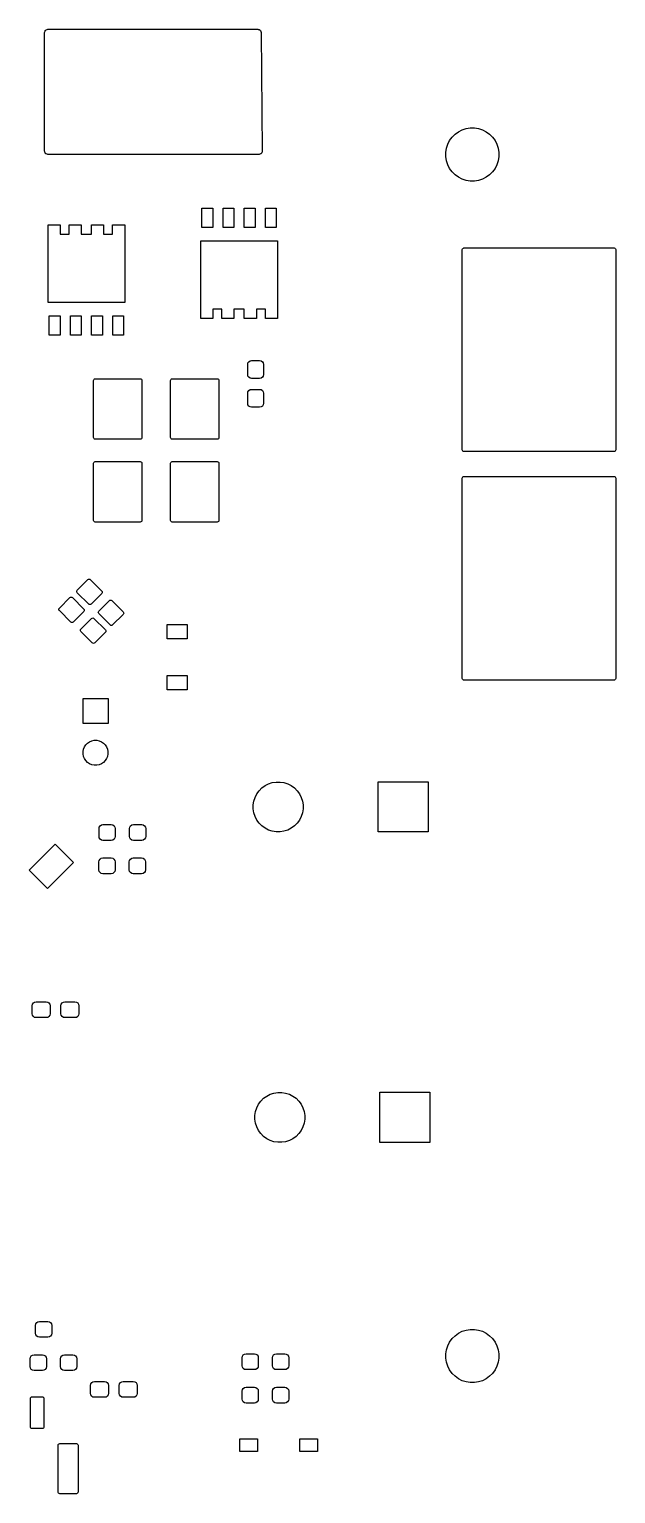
# Model space of a CAD drawing. Extents: x 49.2 to 138.1, y -140.8 to -53.
# Drawn here: x 102.9 to 138.1, y -140.8 to -53 of the extents above; entities that cross this region are included whole.
import ezdxf

# ---------------------------------------------------------------- set-up
doc = ezdxf.new("R2010")
doc.units = 0
doc.layers.add('BLACK', color=7, linetype='CONTINUOUS')

msp = doc.modelspace()

# ---------------------------------------------------------------- linework, layer by layer
at = {"layer": 'BLACK', "linetype": 'CONTINUOUS'}
for p, q in [((103.840243, -53.21221), (103.842625, -53.18802)), ((103.840243, -60.287789), (103.840243, -53.21221)), ((103.842625, -53.18802), (103.850653, -53.147658)), ((103.850653, -53.147658), (103.86917, -53.102956)), ((103.86917, -53.102956), (103.88512, -53.079086)), ((103.88512, -53.079086), (103.919329, -53.044877)), ((103.919329, -53.044877), (103.943199, -53.028927)), ((103.943199, -53.028927), (103.987902, -53.01041)), ((103.987902, -53.01041), (104.028265, -53.002382)), ((104.028265, -53.002382), (104.052454, -53)), ((104.052454, -53), (116.625591, -53)), ((116.625591, -53), (116.657525, -53.004183)), ((116.657525, -53.004183), (116.709434, -53.018018)), ((116.709434, -53.018018), (116.76483, -53.049803)), ((116.76483, -53.049803), (116.791038, -53.075802)), ((116.791038, -53.075802), (116.823267, -53.130947)), ((116.823267, -53.130947), (116.837516, -53.182748)), ((116.837516, -53.182748), (116.841953, -53.214647)), ((116.841953, -53.214647), (116.898296, -60.286131)), ((128.021793, -59.887707), (128.135776, -59.664002)), ((128.135776, -59.664002), (128.28335, -59.460883)), ((128.28335, -59.460883), (128.460883, -59.28335)), ((128.460883, -59.28335), (128.664002, -59.135776)), ((128.664002, -59.135776), (128.887707, -59.021793)), ((128.887707, -59.021793), (129.126487, -58.944208)), ((129.126487, -58.944208), (129.374465, -58.904932)), ((129.374465, -58.904932), (129.625535, -58.904932)), ((129.625535, -58.904932), (129.873513, -58.944208)), ((129.873513, -58.944208), (130.112293, -59.021793)), ((130.112293, -59.021793), (130.335998, -59.135776)), ((130.335998, -59.135776), (130.539117, -59.28335)), ((130.539117, -59.28335), (130.71665, -59.460883)), ((130.71665, -59.460883), (130.864224, -59.664002)), ((130.864224, -59.664002), (130.978207, -59.887707)), ((103.842625, -60.311979), (103.840243, -60.287789)), ((103.850653, -60.352341), (103.842625, -60.311979)), ((103.86917, -60.397043), (103.850653, -60.352341)), ((103.88512, -60.420913), (103.86917, -60.397043)), ((103.919329, -60.455122), (103.88512, -60.420913)), ((103.943199, -60.471072), (103.919329, -60.455122)), ((103.987899, -60.489588), (103.943199, -60.471072)), ((104.028262, -60.497617), (103.987899, -60.489588)), ((104.052454, -60.5), (104.028262, -60.497617)), ((116.686126, -60.5), (104.052454, -60.5)), ((116.710439, -60.497593), (116.686126, -60.5)), ((116.750993, -60.489484), (116.710439, -60.497593)), ((116.795879, -60.470787), (116.750993, -60.489484)), ((116.81981, -60.454693), (116.795879, -60.470787)), ((116.854055, -60.420173), (116.81981, -60.454693)), ((116.869958, -60.396114), (116.854055, -60.420173)), ((116.888297, -60.351082), (116.869958, -60.396114)), ((116.896083, -60.310463), (116.888297, -60.351082)), ((116.898296, -60.286131), (116.896083, -60.310463)), ((127.904932, -60.374465), (127.944208, -60.126487)), ((127.904932, -60.625535), (127.904932, -60.374465)), ((127.944208, -60.126487), (128.021793, -59.887707)), ((130.978207, -59.887707), (131.055792, -60.126487)), ((131.055792, -60.126487), (131.095068, -60.374465)), ((131.095068, -60.374465), (131.095068, -60.625535)), ((127.944208, -60.873513), (127.904932, -60.625535)), ((128.021793, -61.112293), (127.944208, -60.873513)), ((128.135776, -61.335998), (128.021793, -61.112293)), ((128.28335, -61.539117), (128.135776, -61.335998)), ((130.864224, -61.335998), (130.71665, -61.539117)), ((130.978207, -61.112293), (130.864224, -61.335998)), ((131.055792, -60.873513), (130.978207, -61.112293)), ((131.095068, -60.625535), (131.055792, -60.873513)), ((128.460883, -61.71665), (128.28335, -61.539117)), ((128.664002, -61.864224), (128.460883, -61.71665)), ((128.887707, -61.978207), (128.664002, -61.864224)), ((129.126487, -62.055792), (128.887707, -61.978207)), ((129.374465, -62.095068), (129.126487, -62.055792)), ((129.625535, -62.095068), (129.374465, -62.095068)), ((129.873513, -62.055792), (129.625535, -62.095068)), ((130.112293, -61.978207), (129.873513, -62.055792)), ((130.335998, -61.864224), (130.112293, -61.978207)), ((130.539117, -61.71665), (130.335998, -61.864224)), ((130.71665, -61.539117), (130.539117, -61.71665)), ((113.2792, -64.875), (113.2792, -63.725)), ((113.2792, -63.725), (113.9292, -63.725)), ((113.9292, -63.725), (113.9292, -64.875)), ((114.5492, -64.875), (114.5492, -63.725)), ((114.5492, -63.725), (115.1992, -63.725)), ((115.1992, -63.725), (115.1992, -64.875)), ((115.8192, -64.875), (115.8192, -63.725)), ((115.8192, -63.725), (116.4692, -63.725)), ((116.4692, -63.725), (116.4692, -64.875)), ((117.0892, -64.875), (117.0892, -63.725)), ((117.0892, -63.725), (117.7392, -63.725)), ((117.7392, -63.725), (117.7392, -64.875)), ((104.0481, -65.275), (104.0481, -64.725)), ((104.0481, -64.725), (104.7731, -64.725)), ((104.7731, -64.725), (104.7731, -65.275)), ((105.3111, -65.275), (105.3111, -64.725)), ((105.3111, -64.725), (106.0361, -64.725)), ((106.0361, -64.725), (106.0361, -65.275)), ((106.6611, -65.275), (106.6611, -64.725)), ((106.6611, -64.725), (107.3861, -64.725)), ((107.3861, -64.725), (107.3861, -65.275)), ((107.9241, -65.275), (107.9241, -64.725)), ((107.9241, -64.725), (108.6491, -64.725)), ((108.6491, -64.725), (108.6491, -65.275)), ((113.9292, -64.875), (113.2792, -64.875)), ((115.1992, -64.875), (114.5492, -64.875)), ((116.4692, -64.875), (115.8192, -64.875)), ((117.7392, -64.875), (117.0892, -64.875)), ((104.0486, -65.275), (104.0481, -65.275)), ((104.0486, -69.375), (104.0486, -65.275)), ((104.7731, -65.275), (105.3111, -65.275)), ((106.0361, -65.275), (106.6611, -65.275)), ((107.3861, -65.275), (107.9241, -65.275)), ((108.6491, -65.275), (108.6486, -65.275)), ((108.6486, -65.275), (108.6486, -69.375)), ((113.2092, -69.775), (113.2092, -65.675)), ((113.2092, -65.675), (117.8092, -65.675)), ((117.8092, -65.675), (117.8092, -69.775)), ((128.898, -66.2), (128.905764, -66.160966)), ((128.898, -78.2), (128.898, -66.2)), ((128.905764, -66.160966), (128.927875, -66.127875)), ((128.927875, -66.127875), (128.960966, -66.105764)), ((128.960966, -66.105764), (129, -66.098)), ((129, -66.098), (138, -66.098)), ((138, -66.098), (138.039034, -66.105764)), ((138.039034, -66.105764), (138.072125, -66.127875)), ((138.072125, -66.127875), (138.094236, -66.160966)), ((138.094236, -66.160966), (138.102, -66.2)), ((138.102, -66.2), (138.102, -78.2)), ((108.6486, -69.375), (104.0486, -69.375)), ((104.1186, -71.325), (104.1186, -70.175)), ((104.1186, -70.175), (104.7686, -70.175)), ((104.7686, -70.175), (104.7686, -71.325)), ((105.3886, -71.325), (105.3886, -70.175)), ((105.3886, -70.175), (106.0386, -70.175)), ((106.0386, -70.175), (106.0386, -71.325)), ((106.6586, -71.325), (106.6586, -70.175)), ((106.6586, -70.175), (107.3086, -70.175)), ((107.3086, -70.175), (107.3086, -71.325)), ((107.9286, -71.325), (107.9286, -70.175)), ((107.9286, -70.175), (108.5786, -70.175)), ((108.5786, -70.175), (108.5786, -71.325)), ((113.2087, -70.325), (113.2087, -69.775)), ((113.2087, -69.775), (113.2092, -69.775)), ((114.4717, -69.775), (113.9337, -69.775)), ((113.9337, -69.775), (113.9337, -70.325)), ((114.4717, -70.325), (114.4717, -69.775)), ((115.8217, -69.775), (115.1967, -69.775)), ((115.1967, -69.775), (115.1967, -70.325)), ((115.8217, -70.325), (115.8217, -69.775)), ((117.0847, -69.775), (116.5467, -69.775)), ((116.5467, -69.775), (116.5467, -70.325)), ((117.0847, -70.325), (117.0847, -69.775)), ((117.8092, -69.775), (117.8097, -69.775)), ((117.8097, -69.775), (117.8097, -70.325)), ((113.9337, -70.325), (113.2087, -70.325)), ((115.1967, -70.325), (114.4717, -70.325)), ((116.5467, -70.325), (115.8217, -70.325)), ((117.8097, -70.325), (117.0847, -70.325)), ((104.7686, -71.325), (104.1186, -71.325)), ((106.0386, -71.325), (105.3886, -71.325)), ((107.3086, -71.325), (106.6586, -71.325)), ((108.5786, -71.325), (107.9286, -71.325)), ((116.025, -73.0875), (116.043079, -72.996613)), ((116.025, -73.6875), (116.025, -73.0875)), ((116.043079, -73.778387), (116.025, -73.6875)), ((116.043079, -72.996613), (116.094562, -72.919562)), ((116.094562, -72.919562), (116.171613, -72.868079)), ((116.171613, -72.868079), (116.2625, -72.85)), ((116.2625, -72.85), (116.7375, -72.85)), ((116.7375, -72.85), (116.828387, -72.868079)), ((116.828387, -72.868079), (116.905438, -72.919562)), ((116.905438, -72.919562), (116.956921, -72.996613)), ((116.956921, -72.996613), (116.975, -73.0875)), ((116.975, -73.6875), (116.956921, -73.778387)), ((116.975, -73.0875), (116.975, -73.6875)), ((106.7798, -74.04), (106.787564, -74.000966)), ((106.7798, -77.46), (106.7798, -74.04)), ((106.787564, -74.000966), (106.809675, -73.967875)), ((106.809675, -73.967875), (106.842766, -73.945764)), ((106.842766, -73.945764), (106.8818, -73.938)), ((106.8818, -73.938), (109.5818, -73.938)), ((109.5818, -73.938), (109.620834, -73.945764)), ((109.620834, -73.945764), (109.653925, -73.967875)), ((109.653925, -73.967875), (109.676036, -74.000966)), ((109.676036, -74.000966), (109.6838, -74.04)), ((109.6838, -74.04), (109.6838, -77.46)), ((111.3998, -74.04), (111.407564, -74.000966)), ((111.3998, -77.46), (111.3998, -74.04)), ((111.407564, -74.000966), (111.429675, -73.967875)), ((111.429675, -73.967875), (111.462766, -73.945764)), ((111.462766, -73.945764), (111.5018, -73.938)), ((111.5018, -73.938), (114.2018, -73.938)), ((114.2018, -73.938), (114.240834, -73.945764)), ((114.240834, -73.945764), (114.273925, -73.967875)), ((114.273925, -73.967875), (114.296036, -74.000966)), ((114.296036, -74.000966), (114.3038, -74.04)), ((114.3038, -74.04), (114.3038, -77.46)), ((116.094562, -73.855438), (116.043079, -73.778387)), ((116.171613, -73.906921), (116.094562, -73.855438)), ((116.2625, -73.925), (116.171613, -73.906921)), ((116.171613, -74.593079), (116.2625, -74.575)), ((116.7375, -73.925), (116.2625, -73.925)), ((116.2625, -74.575), (116.7375, -74.575)), ((116.828387, -73.906921), (116.7375, -73.925)), ((116.7375, -74.575), (116.828387, -74.593079)), ((116.905438, -73.855438), (116.828387, -73.906921)), ((116.956921, -73.778387), (116.905438, -73.855438)), ((116.025, -74.8125), (116.043079, -74.721613)), ((116.025, -75.4125), (116.025, -74.8125)), ((116.043079, -75.503387), (116.025, -75.4125)), ((116.043079, -74.721613), (116.094562, -74.644562)), ((116.094562, -74.644562), (116.171613, -74.593079)), ((116.828387, -74.593079), (116.905438, -74.644562)), ((116.905438, -74.644562), (116.956921, -74.721613)), ((116.956921, -74.721613), (116.975, -74.8125)), ((116.975, -75.4125), (116.956921, -75.503387)), ((116.975, -74.8125), (116.975, -75.4125)), ((116.094562, -75.580438), (116.043079, -75.503387)), ((116.171613, -75.631921), (116.094562, -75.580438)), ((116.2625, -75.65), (116.171613, -75.631921)), ((116.7375, -75.65), (116.2625, -75.65)), ((116.828387, -75.631921), (116.7375, -75.65)), ((116.905438, -75.580438), (116.828387, -75.631921)), ((116.956921, -75.503387), (116.905438, -75.580438)), ((106.787564, -77.499034), (106.7798, -77.46)), ((106.809675, -77.532125), (106.787564, -77.499034)), ((106.842766, -77.554236), (106.809675, -77.532125)), ((106.8818, -77.562), (106.842766, -77.554236)), ((109.5818, -77.562), (106.8818, -77.562)), ((109.620834, -77.554236), (109.5818, -77.562)), ((109.653925, -77.532125), (109.620834, -77.554236)), ((109.676036, -77.499034), (109.653925, -77.532125)), ((109.6838, -77.46), (109.676036, -77.499034)), ((111.407564, -77.499034), (111.3998, -77.46)), ((111.429675, -77.532125), (111.407564, -77.499034)), ((111.462766, -77.554236), (111.429675, -77.532125)), ((111.5018, -77.562), (111.462766, -77.554236)), ((114.2018, -77.562), (111.5018, -77.562)), ((114.240834, -77.554236), (114.2018, -77.562)), ((114.273925, -77.532125), (114.240834, -77.554236)), ((114.296036, -77.499034), (114.273925, -77.532125)), ((114.3038, -77.46), (114.296036, -77.499034)), ((106.7798, -79.006), (106.787564, -78.966966)), ((106.787564, -78.966966), (106.809675, -78.933875)), ((106.809675, -78.933875), (106.842766, -78.911764)), ((106.842766, -78.911764), (106.8818, -78.904)), ((106.8818, -78.904), (109.5818, -78.904)), ((109.5818, -78.904), (109.620834, -78.911764)), ((109.620834, -78.911764), (109.653925, -78.933875)), ((109.653925, -78.933875), (109.676036, -78.966966)), ((109.676036, -78.966966), (109.6838, -79.006)), ((111.3998, -79.006), (111.407564, -78.966966)), ((111.407564, -78.966966), (111.429675, -78.933875)), ((111.429675, -78.933875), (111.462766, -78.911764)), ((111.462766, -78.911764), (111.5018, -78.904)), ((111.5018, -78.904), (114.2018, -78.904)), ((114.2018, -78.904), (114.240834, -78.911764)), ((114.240834, -78.911764), (114.273925, -78.933875)), ((114.273925, -78.933875), (114.296036, -78.966966)), ((114.296036, -78.966966), (114.3038, -79.006)), ((128.905764, -78.239034), (128.898, -78.2)), ((128.927875, -78.272125), (128.905764, -78.239034)), ((128.960966, -78.294236), (128.927875, -78.272125)), ((129, -78.302), (128.960966, -78.294236)), ((138, -78.302), (129, -78.302)), ((138.039034, -78.294236), (138, -78.302)), ((138.072125, -78.272125), (138.039034, -78.294236)), ((138.094236, -78.239034), (138.072125, -78.272125)), ((138.102, -78.2), (138.094236, -78.239034)), ((106.7798, -82.426), (106.7798, -79.006)), ((109.6838, -79.006), (109.6838, -82.426)), ((111.3998, -82.426), (111.3998, -79.006)), ((114.3038, -79.006), (114.3038, -82.426)), ((128.905764, -79.860966), (128.927875, -79.827875)), ((128.927875, -79.827875), (128.960966, -79.805764)), ((128.960966, -79.805764), (129, -79.798)), ((129, -79.798), (138, -79.798)), ((138, -79.798), (138.039034, -79.805764)), ((138.039034, -79.805764), (138.072125, -79.827875)), ((138.072125, -79.827875), (138.094236, -79.860966)), ((128.898, -79.9), (128.905764, -79.860966)), ((128.898, -91.9), (128.898, -79.9)), ((138.094236, -79.860966), (138.102, -79.9)), ((138.102, -79.9), (138.102, -91.9)), ((106.787564, -82.465034), (106.7798, -82.426)), ((106.809675, -82.498125), (106.787564, -82.465034)), ((109.676036, -82.465034), (109.653925, -82.498125)), ((109.6838, -82.426), (109.676036, -82.465034)), ((111.407564, -82.465034), (111.3998, -82.426)), ((111.429675, -82.498125), (111.407564, -82.465034)), ((114.296036, -82.465034), (114.273925, -82.498125)), ((114.3038, -82.426), (114.296036, -82.465034)), ((106.842766, -82.520236), (106.809675, -82.498125)), ((106.8818, -82.528), (106.842766, -82.520236)), ((109.5818, -82.528), (106.8818, -82.528)), ((109.620834, -82.520236), (109.5818, -82.528)), ((109.653925, -82.498125), (109.620834, -82.520236)), ((111.462766, -82.520236), (111.429675, -82.498125)), ((111.5018, -82.528), (111.462766, -82.520236)), ((114.2018, -82.528), (111.5018, -82.528)), ((114.240834, -82.520236), (114.2018, -82.528)), ((114.273925, -82.498125), (114.240834, -82.520236)), ((105.804131, -86.615725), (106.440527, -85.979329)), ((106.440527, -85.979329), (106.473619, -85.957218)), ((106.473619, -85.957218), (106.512652, -85.949454)), ((106.512652, -85.949454), (106.551686, -85.957218)), ((106.551686, -85.957218), (106.584777, -85.979329)), ((106.584777, -85.979329), (107.270671, -86.665223)), ((105.774256, -86.68785), (105.78202, -86.648817)), ((105.78202, -86.726884), (105.774256, -86.68785)), ((105.78202, -86.648817), (105.804131, -86.615725)), ((105.804131, -86.759975), (105.78202, -86.726884)), ((106.490025, -87.445869), (105.804131, -86.759975)), ((107.270671, -86.809473), (106.634275, -87.445869)), ((107.270671, -86.665223), (107.292782, -86.698314)), ((107.292782, -86.776381), (107.270671, -86.809473)), ((107.292782, -86.698314), (107.300546, -86.737348)), ((107.300546, -86.737348), (107.292782, -86.776381)), ((104.699454, -87.762652), (104.707218, -87.723619)), ((104.707218, -87.723619), (104.729329, -87.690527)), ((104.729329, -87.690527), (105.365725, -87.054131)), ((105.365725, -87.054131), (105.398817, -87.03202)), ((105.398817, -87.03202), (105.43785, -87.024256)), ((105.43785, -87.024256), (105.476884, -87.03202)), ((105.476884, -87.03202), (105.509975, -87.054131)), ((105.509975, -87.054131), (106.195869, -87.740025)), ((106.195869, -87.740025), (106.21798, -87.773116)), ((106.523116, -87.46798), (106.490025, -87.445869)), ((106.56215, -87.475744), (106.523116, -87.46798)), ((106.601183, -87.46798), (106.56215, -87.475744)), ((106.634275, -87.445869), (106.601183, -87.46798)), ((107.095931, -87.865725), (107.732327, -87.229329)), ((107.732327, -87.229329), (107.765419, -87.207218)), ((107.765419, -87.207218), (107.804452, -87.199454)), ((107.804452, -87.199454), (107.843486, -87.207218)), ((107.843486, -87.207218), (107.876577, -87.229329)), ((107.876577, -87.229329), (108.562471, -87.915223)), ((104.707218, -87.801686), (104.699454, -87.762652)), ((104.729329, -87.834777), (104.707218, -87.801686)), ((105.415223, -88.520671), (104.729329, -87.834777)), ((105.448314, -88.542782), (105.415223, -88.520671)), ((105.487348, -88.550546), (105.448314, -88.542782)), ((105.526381, -88.542782), (105.487348, -88.550546)), ((105.559473, -88.520671), (105.526381, -88.542782)), ((106.195869, -87.884275), (105.559473, -88.520671)), ((106.021129, -88.940527), (106.657525, -88.304131)), ((106.21798, -87.851183), (106.195869, -87.884275)), ((106.21798, -87.773116), (106.225744, -87.81215)), ((106.225744, -87.81215), (106.21798, -87.851183)), ((106.657525, -88.304131), (106.690617, -88.28202)), ((106.690617, -88.28202), (106.72965, -88.274256)), ((106.72965, -88.274256), (106.768684, -88.28202)), ((106.768684, -88.28202), (106.801775, -88.304131)), ((106.801775, -88.304131), (107.487669, -88.990025)), ((107.066056, -87.93785), (107.07382, -87.898817)), ((107.07382, -87.976884), (107.066056, -87.93785)), ((107.07382, -87.898817), (107.095931, -87.865725)), ((107.095931, -88.009975), (107.07382, -87.976884)), ((107.781825, -88.695869), (107.095931, -88.009975)), ((108.562471, -88.059473), (107.926075, -88.695869)), ((108.562471, -87.915223), (108.584582, -87.948314)), ((108.584582, -88.026381), (108.562471, -88.059473)), ((108.584582, -87.948314), (108.592346, -87.987348)), ((108.592346, -87.987348), (108.584582, -88.026381)), ((105.991254, -89.012652), (105.999018, -88.973619)), ((105.999018, -89.051686), (105.991254, -89.012652)), ((105.999018, -88.973619), (106.021129, -88.940527)), ((106.021129, -89.084777), (105.999018, -89.051686)), ((106.707023, -89.770671), (106.021129, -89.084777)), ((107.487669, -89.134275), (106.851273, -89.770671)), ((107.487669, -88.990025), (107.50978, -89.023116)), ((107.50978, -89.101183), (107.487669, -89.134275)), ((107.50978, -89.023116), (107.517544, -89.06215)), ((107.517544, -89.06215), (107.50978, -89.101183)), ((107.814916, -88.71798), (107.781825, -88.695869)), ((107.85395, -88.725744), (107.814916, -88.71798)), ((107.892983, -88.71798), (107.85395, -88.725744)), ((107.926075, -88.695869), (107.892983, -88.71798)), ((111.2, -89.525), (111.2, -88.675)), ((111.2, -88.675), (112.4, -88.675)), ((112.4, -88.675), (112.4, -89.525)), ((106.740114, -89.792782), (106.707023, -89.770671)), ((106.779148, -89.800546), (106.740114, -89.792782)), ((106.818181, -89.792782), (106.779148, -89.800546)), ((106.851273, -89.770671), (106.818181, -89.792782)), ((112.4, -89.525), (111.2, -89.525)), ((111.2, -92.575), (111.2, -91.725)), ((111.2, -91.725), (112.4, -91.725)), ((112.4, -91.725), (112.4, -92.575)), ((128.905764, -91.939034), (128.898, -91.9)), ((128.927875, -91.972125), (128.905764, -91.939034)), ((128.960966, -91.994236), (128.927875, -91.972125)), ((129, -92.002), (128.960966, -91.994236)), ((138, -92.002), (129, -92.002)), ((138.039034, -91.994236), (138, -92.002)), ((138.072125, -91.972125), (138.039034, -91.994236)), ((138.094236, -91.939034), (138.072125, -91.972125)), ((138.102, -91.9), (138.094236, -91.939034)), ((112.4, -92.575), (111.2, -92.575)), ((106.15, -94.6), (106.15, -93.1)), ((106.15, -93.1), (107.65, -93.1)), ((107.65, -93.1), (107.65, -94.6)), ((107.65, -94.6), (106.15, -94.6)), ((106.546452, -95.688559), (106.682286, -95.632295)), ((106.682286, -95.632295), (106.826487, -95.603611)), ((106.826487, -95.603611), (106.973513, -95.603611)), ((106.973513, -95.603611), (107.117714, -95.632295)), ((107.117714, -95.632295), (107.253548, -95.688559)), ((106.153611, -96.276487), (106.182295, -96.132286)), ((106.153611, -96.423513), (106.153611, -96.276487)), ((106.182295, -96.567714), (106.153611, -96.423513)), ((106.182295, -96.132286), (106.238559, -95.996452)), ((106.238559, -95.996452), (106.320242, -95.874205)), ((106.320242, -95.874205), (106.424205, -95.770242)), ((106.424205, -95.770242), (106.546452, -95.688559)), ((107.253548, -95.688559), (107.375795, -95.770242)), ((107.375795, -95.770242), (107.479758, -95.874205)), ((107.479758, -95.874205), (107.561441, -95.996452)), ((107.561441, -95.996452), (107.617705, -96.132286)), ((107.617705, -96.132286), (107.646389, -96.276487)), ((107.646389, -96.423513), (107.617705, -96.567714)), ((107.646389, -96.276487), (107.646389, -96.423513)), ((106.238559, -96.703548), (106.182295, -96.567714)), ((106.320242, -96.825795), (106.238559, -96.703548)), ((106.424205, -96.929758), (106.320242, -96.825795)), ((106.546452, -97.011441), (106.424205, -96.929758)), ((106.682286, -97.067705), (106.546452, -97.011441)), ((106.826487, -97.096389), (106.682286, -97.067705)), ((106.973513, -97.096389), (106.826487, -97.096389)), ((107.117714, -97.067705), (106.973513, -97.096389)), ((107.253548, -97.011441), (107.117714, -97.067705)), ((107.375795, -96.929758), (107.253548, -97.011441)), ((107.479758, -96.825795), (107.375795, -96.929758)), ((107.561441, -96.703548), (107.479758, -96.825795)), ((107.617705, -96.567714), (107.561441, -96.703548)), ((117.066252, -98.32104), (117.275975, -98.214181)), ((117.275975, -98.214181), (117.499832, -98.141445)), ((117.499832, -98.141445), (117.732311, -98.104624)), ((117.732311, -98.104624), (117.967689, -98.104624)), ((117.967689, -98.104624), (118.200168, -98.141445)), ((118.200168, -98.141445), (118.424025, -98.214181)), ((118.424025, -98.214181), (118.633748, -98.32104)), ((123.85, -101.1), (123.85, -98.1)), ((123.85, -98.1), (126.85, -98.1)), ((126.85, -98.1), (126.85, -101.1)), ((116.391445, -99.249832), (116.464181, -99.025975)), ((116.464181, -99.025975), (116.57104, -98.816252)), ((116.57104, -98.816252), (116.709391, -98.625828)), ((116.709391, -98.625828), (116.875828, -98.459391)), ((116.875828, -98.459391), (117.066252, -98.32104)), ((118.633748, -98.32104), (118.824172, -98.459391)), ((118.824172, -98.459391), (118.990609, -98.625828)), ((118.990609, -98.625828), (119.12896, -98.816252)), ((119.12896, -98.816252), (119.235819, -99.025975)), ((119.235819, -99.025975), (119.308555, -99.249832)), ((116.354624, -99.482311), (116.391445, -99.249832)), ((116.354624, -99.717689), (116.354624, -99.482311)), ((116.391445, -99.950168), (116.354624, -99.717689)), ((116.464181, -100.174025), (116.391445, -99.950168)), ((119.308555, -99.950168), (119.235819, -100.174025)), ((119.308555, -99.249832), (119.345376, -99.482311)), ((119.345376, -99.717689), (119.308555, -99.950168)), ((119.345376, -99.482311), (119.345376, -99.717689)), ((107.1075, -100.8925), (107.125579, -100.801613)), ((107.1075, -101.3675), (107.1075, -100.8925)), ((107.125579, -100.801613), (107.177062, -100.724562)), ((107.177062, -100.724562), (107.254113, -100.673079)), ((107.254113, -100.673079), (107.345, -100.655)), ((107.345, -100.655), (107.845, -100.655)), ((107.845, -100.655), (107.935887, -100.673079)), ((107.935887, -100.673079), (108.012938, -100.724562)), ((108.012938, -100.724562), (108.064421, -100.801613)), ((108.064421, -100.801613), (108.0825, -100.8925)), ((108.0825, -100.8925), (108.0825, -101.3675)), ((108.9325, -100.8925), (108.950579, -100.801613)), ((108.9325, -101.3675), (108.9325, -100.8925)), ((108.950579, -100.801613), (109.002062, -100.724562)), ((109.002062, -100.724562), (109.079113, -100.673079)), ((109.079113, -100.673079), (109.17, -100.655)), ((109.17, -100.655), (109.67, -100.655)), ((109.67, -100.655), (109.760887, -100.673079)), ((109.760887, -100.673079), (109.837938, -100.724562)), ((109.837938, -100.724562), (109.889421, -100.801613)), ((109.889421, -100.801613), (109.9075, -100.8925)), ((109.9075, -100.8925), (109.9075, -101.3675)), ((116.57104, -100.383748), (116.464181, -100.174025)), ((116.709391, -100.574172), (116.57104, -100.383748)), ((116.875828, -100.740609), (116.709391, -100.574172)), ((117.066252, -100.87896), (116.875828, -100.740609)), ((117.275975, -100.985819), (117.066252, -100.87896)), ((118.633748, -100.87896), (118.424025, -100.985819)), ((118.824172, -100.740609), (118.633748, -100.87896)), ((118.990609, -100.574172), (118.824172, -100.740609)), ((119.12896, -100.383748), (118.990609, -100.574172)), ((119.235819, -100.174025), (119.12896, -100.383748)), ((107.125579, -101.458387), (107.1075, -101.3675)), ((107.177062, -101.535438), (107.125579, -101.458387)), ((107.254113, -101.586921), (107.177062, -101.535438)), ((107.345, -101.605), (107.254113, -101.586921)), ((107.845, -101.605), (107.345, -101.605)), ((107.935887, -101.586921), (107.845, -101.605)), ((108.012938, -101.535438), (107.935887, -101.586921)), ((108.064421, -101.458387), (108.012938, -101.535438)), ((108.0825, -101.3675), (108.064421, -101.458387)), ((108.950579, -101.458387), (108.9325, -101.3675)), ((109.002062, -101.535438), (108.950579, -101.458387)), ((109.079113, -101.586921), (109.002062, -101.535438)), ((109.17, -101.605), (109.079113, -101.586921)), ((109.67, -101.605), (109.17, -101.605)), ((109.760887, -101.586921), (109.67, -101.605)), ((109.837938, -101.535438), (109.760887, -101.586921)), ((109.889421, -101.458387), (109.837938, -101.535438)), ((109.9075, -101.3675), (109.889421, -101.458387)), ((117.499832, -101.058555), (117.275975, -100.985819)), ((117.732311, -101.095376), (117.499832, -101.058555)), ((117.967689, -101.095376), (117.732311, -101.095376)), ((118.200168, -101.058555), (117.967689, -101.095376)), ((118.424025, -100.985819), (118.200168, -101.058555)), ((126.85, -101.1), (123.85, -101.1)), ((102.923744, -103.380241), (104.479379, -101.824606)), ((104.479379, -101.824606), (105.575394, -102.920621)), ((107.246613, -102.673079), (107.3375, -102.655)), ((107.3375, -102.655), (107.8375, -102.655)), ((107.8375, -102.655), (107.928387, -102.673079)), ((109.071613, -102.673079), (109.1625, -102.655)), ((109.1625, -102.655), (109.6625, -102.655)), ((109.6625, -102.655), (109.753387, -102.673079)), ((104.019759, -104.476256), (102.923744, -103.380241)), ((105.575394, -102.920621), (104.019759, -104.476256)), ((107.1, -102.8925), (107.118079, -102.801613)), ((107.1, -103.3675), (107.1, -102.8925)), ((107.118079, -103.458387), (107.1, -103.3675)), ((107.118079, -102.801613), (107.169562, -102.724562)), ((107.169562, -103.535438), (107.118079, -103.458387)), ((107.169562, -102.724562), (107.246613, -102.673079)), ((107.246613, -103.586921), (107.169562, -103.535438)), ((107.928387, -102.673079), (108.005438, -102.724562)), ((108.005438, -103.535438), (107.928387, -103.586921)), ((108.005438, -102.724562), (108.056921, -102.801613)), ((108.056921, -103.458387), (108.005438, -103.535438)), ((108.056921, -102.801613), (108.075, -102.8925)), ((108.075, -103.3675), (108.056921, -103.458387)), ((108.075, -102.8925), (108.075, -103.3675)), ((108.925, -102.8925), (108.943079, -102.801613)), ((108.925, -103.3675), (108.925, -102.8925)), ((108.943079, -103.458387), (108.925, -103.3675)), ((108.943079, -102.801613), (108.994562, -102.724562)), ((108.994562, -103.535438), (108.943079, -103.458387)), ((108.994562, -102.724562), (109.071613, -102.673079)), ((109.071613, -103.586921), (108.994562, -103.535438)), ((109.753387, -102.673079), (109.830438, -102.724562)), ((109.830438, -103.535438), (109.753387, -103.586921)), ((109.830438, -102.724562), (109.881921, -102.801613)), ((109.881921, -103.458387), (109.830438, -103.535438)), ((109.881921, -102.801613), (109.9, -102.8925)), ((109.9, -103.3675), (109.881921, -103.458387)), ((109.9, -102.8925), (109.9, -103.3675)), ((107.3375, -103.605), (107.246613, -103.586921)), ((107.8375, -103.605), (107.3375, -103.605)), ((107.928387, -103.586921), (107.8375, -103.605)), ((109.1625, -103.605), (109.071613, -103.586921)), ((109.6625, -103.605), (109.1625, -103.605)), ((109.753387, -103.586921), (109.6625, -103.605)), ((103.1, -111.5125), (103.118079, -111.421613)), ((103.118079, -111.421613), (103.169562, -111.344562)), ((103.169562, -111.344562), (103.246613, -111.293079)), ((103.246613, -111.293079), (103.3375, -111.275)), ((103.3375, -111.275), (103.9375, -111.275)), ((103.9375, -111.275), (104.028387, -111.293079)), ((104.028387, -111.293079), (104.105438, -111.344562)), ((104.105438, -111.344562), (104.156921, -111.421613)), ((104.156921, -111.421613), (104.175, -111.5125)), ((104.825, -111.5125), (104.843079, -111.421613)), ((104.843079, -111.421613), (104.894562, -111.344562)), ((104.894562, -111.344562), (104.971613, -111.293079)), ((104.971613, -111.293079), (105.0625, -111.275)), ((105.0625, -111.275), (105.6625, -111.275)), ((105.6625, -111.275), (105.753387, -111.293079)), ((105.753387, -111.293079), (105.830438, -111.344562)), ((105.830438, -111.344562), (105.881921, -111.421613)), ((105.881921, -111.421613), (105.9, -111.5125)), ((103.1, -111.9875), (103.1, -111.5125)), ((103.118079, -112.078387), (103.1, -111.9875)), ((103.169562, -112.155438), (103.118079, -112.078387)), ((103.246613, -112.206921), (103.169562, -112.155438)), ((103.3375, -112.225), (103.246613, -112.206921)), ((103.9375, -112.225), (103.3375, -112.225)), ((104.028387, -112.206921), (103.9375, -112.225)), ((104.105438, -112.155438), (104.028387, -112.206921)), ((104.156921, -112.078387), (104.105438, -112.155438)), ((104.175, -111.9875), (104.156921, -112.078387)), ((104.175, -111.5125), (104.175, -111.9875)), ((104.825, -111.9875), (104.825, -111.5125)), ((104.843079, -112.078387), (104.825, -111.9875)), ((104.894562, -112.155438), (104.843079, -112.078387)), ((104.971613, -112.206921), (104.894562, -112.155438)), ((105.0625, -112.225), (104.971613, -112.206921)), ((105.6625, -112.225), (105.0625, -112.225)), ((105.753387, -112.206921), (105.6625, -112.225)), ((105.830438, -112.155438), (105.753387, -112.206921)), ((105.881921, -112.078387), (105.830438, -112.155438)), ((105.9, -111.9875), (105.881921, -112.078387)), ((105.9, -111.5125), (105.9, -111.9875)), ((117.599832, -116.741445), (117.832311, -116.704624)), ((117.832311, -116.704624), (118.067689, -116.704624)), ((118.067689, -116.704624), (118.300168, -116.741445)), ((123.95, -119.7), (123.95, -116.7)), ((123.95, -116.7), (126.95, -116.7)), ((126.95, -116.7), (126.95, -119.7)), ((116.564181, -117.625975), (116.67104, -117.416252)), ((116.67104, -117.416252), (116.809391, -117.225828)), ((116.809391, -117.225828), (116.975828, -117.059391)), ((116.975828, -117.059391), (117.166252, -116.92104)), ((117.166252, -116.92104), (117.375975, -116.814181)), ((117.375975, -116.814181), (117.599832, -116.741445)), ((118.300168, -116.741445), (118.524025, -116.814181)), ((118.524025, -116.814181), (118.733748, -116.92104)), ((118.733748, -116.92104), (118.924172, -117.059391)), ((118.924172, -117.059391), (119.090609, -117.225828)), ((119.090609, -117.225828), (119.22896, -117.416252)), ((119.22896, -117.416252), (119.335819, -117.625975)), ((116.454624, -118.082311), (116.491445, -117.849832)), ((116.454624, -118.317689), (116.454624, -118.082311)), ((116.491445, -118.550168), (116.454624, -118.317689)), ((116.491445, -117.849832), (116.564181, -117.625975)), ((119.335819, -117.625975), (119.408555, -117.849832)), ((119.408555, -117.849832), (119.445376, -118.082311)), ((119.445376, -118.317689), (119.408555, -118.550168)), ((119.445376, -118.082311), (119.445376, -118.317689)), ((116.564181, -118.774025), (116.491445, -118.550168)), ((116.67104, -118.983748), (116.564181, -118.774025)), ((116.809391, -119.174172), (116.67104, -118.983748)), ((116.975828, -119.340609), (116.809391, -119.174172)), ((117.166252, -119.47896), (116.975828, -119.340609)), ((118.924172, -119.340609), (118.733748, -119.47896)), ((119.090609, -119.174172), (118.924172, -119.340609)), ((119.22896, -118.983748), (119.090609, -119.174172)), ((119.335819, -118.774025), (119.22896, -118.983748)), ((119.408555, -118.550168), (119.335819, -118.774025)), ((117.375975, -119.585819), (117.166252, -119.47896)), ((117.599832, -119.658555), (117.375975, -119.585819)), ((117.832311, -119.695376), (117.599832, -119.658555)), ((118.067689, -119.695376), (117.832311, -119.695376)), ((118.300168, -119.658555), (118.067689, -119.695376)), ((118.524025, -119.585819), (118.300168, -119.658555)), ((118.733748, -119.47896), (118.524025, -119.585819)), ((126.95, -119.7), (123.95, -119.7)), ((103.3, -130.6625), (103.318079, -130.571613)), ((103.3, -131.1375), (103.3, -130.6625)), ((103.318079, -130.571613), (103.369562, -130.494562)), ((103.369562, -130.494562), (103.446613, -130.443079)), ((103.446613, -130.443079), (103.5375, -130.425)), ((103.5375, -130.425), (104.0375, -130.425)), ((104.0375, -130.425), (104.128387, -130.443079)), ((104.128387, -130.443079), (104.205438, -130.494562)), ((104.205438, -130.494562), (104.256921, -130.571613)), ((104.256921, -130.571613), (104.275, -130.6625)), ((104.275, -130.6625), (104.275, -131.1375)), ((103.318079, -131.228387), (103.3, -131.1375)), ((103.369562, -131.305438), (103.318079, -131.228387)), ((103.446613, -131.356921), (103.369562, -131.305438)), ((103.5375, -131.375), (103.446613, -131.356921)), ((104.0375, -131.375), (103.5375, -131.375)), ((104.128387, -131.356921), (104.0375, -131.375)), ((104.205438, -131.305438), (104.128387, -131.356921)), ((104.256921, -131.228387), (104.205438, -131.305438)), ((104.275, -131.1375), (104.256921, -131.228387)), ((128.135776, -131.664002), (128.28335, -131.460883)), ((128.28335, -131.460883), (128.460883, -131.28335)), ((128.460883, -131.28335), (128.664002, -131.135776)), ((128.664002, -131.135776), (128.887707, -131.021793)), ((128.887707, -131.021793), (129.126487, -130.944208)), ((129.126487, -130.944208), (129.374465, -130.904932)), ((129.374465, -130.904932), (129.625535, -130.904932)), ((129.625535, -130.904932), (129.873513, -130.944208)), ((129.873513, -130.944208), (130.112293, -131.021793)), ((130.112293, -131.021793), (130.335998, -131.135776)), ((130.335998, -131.135776), (130.539117, -131.28335)), ((130.539117, -131.28335), (130.71665, -131.460883)), ((130.71665, -131.460883), (130.864224, -131.664002)), ((102.993079, -132.571613), (103.044562, -132.494562)), ((103.044562, -132.494562), (103.121613, -132.443079)), ((103.121613, -132.443079), (103.2125, -132.425)), ((103.2125, -132.425), (103.7125, -132.425)), ((103.7125, -132.425), (103.803387, -132.443079)), ((103.803387, -132.443079), (103.880438, -132.494562)), ((103.880438, -132.494562), (103.931921, -132.571613)), ((104.818079, -132.571613), (104.869562, -132.494562)), ((104.869562, -132.494562), (104.946613, -132.443079)), ((104.946613, -132.443079), (105.0375, -132.425)), ((105.0375, -132.425), (105.5375, -132.425)), ((105.5375, -132.425), (105.628387, -132.443079)), ((105.628387, -132.443079), (105.705438, -132.494562)), ((105.705438, -132.494562), (105.756921, -132.571613)), ((115.705579, -132.515363), (115.757062, -132.438312)), ((115.757062, -132.438312), (115.834113, -132.386829)), ((115.834113, -132.386829), (115.925, -132.36875)), ((115.925, -132.36875), (116.425, -132.36875)), ((116.425, -132.36875), (116.515887, -132.386829)), ((116.515887, -132.386829), (116.592938, -132.438312)), ((116.592938, -132.438312), (116.644421, -132.515363)), ((117.530579, -132.515363), (117.582062, -132.438312)), ((117.582062, -132.438312), (117.659113, -132.386829)), ((117.659113, -132.386829), (117.75, -132.36875)), ((117.75, -132.36875), (118.25, -132.36875)), ((118.25, -132.36875), (118.340887, -132.386829)), ((118.340887, -132.386829), (118.417938, -132.438312)), ((118.417938, -132.438312), (118.469421, -132.515363)), ((127.904932, -132.374465), (127.944208, -132.126487)), ((127.904932, -132.625535), (127.904932, -132.374465)), ((127.944208, -132.126487), (128.021793, -131.887707)), ((128.021793, -131.887707), (128.135776, -131.664002)), ((130.864224, -131.664002), (130.978207, -131.887707)), ((130.978207, -131.887707), (131.055792, -132.126487)), ((131.055792, -132.126487), (131.095068, -132.374465)), ((131.095068, -132.374465), (131.095068, -132.625535)), ((102.975, -132.6625), (102.993079, -132.571613)), ((102.975, -133.1375), (102.975, -132.6625)), ((102.993079, -133.228387), (102.975, -133.1375)), ((103.044562, -133.305438), (102.993079, -133.228387)), ((103.121613, -133.356921), (103.044562, -133.305438)), ((103.2125, -133.375), (103.121613, -133.356921)), ((103.7125, -133.375), (103.2125, -133.375)), ((103.803387, -133.356921), (103.7125, -133.375)), ((103.880438, -133.305438), (103.803387, -133.356921)), ((103.931921, -133.228387), (103.880438, -133.305438)), ((103.931921, -132.571613), (103.95, -132.6625)), ((103.95, -133.1375), (103.931921, -133.228387)), ((103.95, -132.6625), (103.95, -133.1375)), ((104.8, -132.6625), (104.818079, -132.571613)), ((104.8, -133.1375), (104.8, -132.6625)), ((104.818079, -133.228387), (104.8, -133.1375)), ((104.869562, -133.305438), (104.818079, -133.228387)), ((104.946613, -133.356921), (104.869562, -133.305438)), ((105.0375, -133.375), (104.946613, -133.356921)), ((105.5375, -133.375), (105.0375, -133.375)), ((105.628387, -133.356921), (105.5375, -133.375)), ((105.705438, -133.305438), (105.628387, -133.356921)), ((105.756921, -133.228387), (105.705438, -133.305438)), ((105.756921, -132.571613), (105.775, -132.6625)), ((105.775, -133.1375), (105.756921, -133.228387)), ((105.775, -132.6625), (105.775, -133.1375)), ((115.6875, -132.60625), (115.705579, -132.515363)), ((115.6875, -133.08125), (115.6875, -132.60625)), ((115.705579, -133.172137), (115.6875, -133.08125)), ((115.757062, -133.249188), (115.705579, -133.172137)), ((115.834113, -133.300671), (115.757062, -133.249188)), ((115.925, -133.31875), (115.834113, -133.300671)), ((116.425, -133.31875), (115.925, -133.31875)), ((116.515887, -133.300671), (116.425, -133.31875)), ((116.592938, -133.249188), (116.515887, -133.300671)), ((116.644421, -133.172137), (116.592938, -133.249188)), ((116.644421, -132.515363), (116.6625, -132.60625)), ((116.6625, -133.08125), (116.644421, -133.172137)), ((116.6625, -132.60625), (116.6625, -133.08125)), ((117.5125, -132.60625), (117.530579, -132.515363)), ((117.5125, -133.08125), (117.5125, -132.60625)), ((117.530579, -133.172137), (117.5125, -133.08125)), ((117.582062, -133.249188), (117.530579, -133.172137)), ((117.659113, -133.300671), (117.582062, -133.249188)), ((117.75, -133.31875), (117.659113, -133.300671)), ((118.25, -133.31875), (117.75, -133.31875)), ((118.340887, -133.300671), (118.25, -133.31875)), ((118.417938, -133.249188), (118.340887, -133.300671)), ((118.469421, -133.172137), (118.417938, -133.249188)), ((118.469421, -132.515363), (118.4875, -132.60625)), ((118.4875, -133.08125), (118.469421, -133.172137)), ((118.4875, -132.60625), (118.4875, -133.08125)), ((127.944208, -132.873513), (127.904932, -132.625535)), ((128.021793, -133.112293), (127.944208, -132.873513)), ((128.135776, -133.335998), (128.021793, -133.112293)), ((128.28335, -133.539117), (128.135776, -133.335998)), ((130.864224, -133.335998), (130.71665, -133.539117)), ((130.978207, -133.112293), (130.864224, -133.335998)), ((131.055792, -132.873513), (130.978207, -133.112293)), ((131.095068, -132.625535), (131.055792, -132.873513)), ((106.6, -134.2625), (106.618079, -134.171613)), ((106.618079, -134.171613), (106.669562, -134.094562)), ((106.669562, -134.094562), (106.746613, -134.043079)), ((106.746613, -134.043079), (106.8375, -134.025)), ((106.8375, -134.025), (107.4375, -134.025)), ((107.4375, -134.025), (107.528387, -134.043079)), ((107.528387, -134.043079), (107.605438, -134.094562)), ((107.605438, -134.094562), (107.656921, -134.171613)), ((107.656921, -134.171613), (107.675, -134.2625)), ((108.325, -134.2625), (108.343079, -134.171613)), ((108.343079, -134.171613), (108.394562, -134.094562)), ((108.394562, -134.094562), (108.471613, -134.043079)), ((108.471613, -134.043079), (108.5625, -134.025)), ((108.5625, -134.025), (109.1625, -134.025)), ((109.1625, -134.025), (109.253387, -134.043079)), ((109.253387, -134.043079), (109.330438, -134.094562)), ((109.330438, -134.094562), (109.381921, -134.171613)), ((109.381921, -134.171613), (109.4, -134.2625)), ((128.460883, -133.71665), (128.28335, -133.539117)), ((128.664002, -133.864224), (128.460883, -133.71665)), ((128.887707, -133.978207), (128.664002, -133.864224)), ((129.126487, -134.055792), (128.887707, -133.978207)), ((129.374465, -134.095068), (129.126487, -134.055792)), ((129.625535, -134.095068), (129.374465, -134.095068)), ((129.873513, -134.055792), (129.625535, -134.095068)), ((130.112293, -133.978207), (129.873513, -134.055792)), ((130.335998, -133.864224), (130.112293, -133.978207)), ((130.539117, -133.71665), (130.335998, -133.864224)), ((130.71665, -133.539117), (130.539117, -133.71665)), ((102.998, -135.05), (103.005764, -135.010966)), ((102.998, -136.75), (102.998, -135.05)), ((103.005764, -135.010966), (103.027875, -134.977875)), ((103.027875, -134.977875), (103.060966, -134.955764)), ((103.060966, -134.955764), (103.1, -134.948)), ((103.1, -134.948), (103.7, -134.948)), ((103.7, -134.948), (103.739034, -134.955764)), ((103.739034, -134.955764), (103.772125, -134.977875)), ((103.772125, -134.977875), (103.794236, -135.010966)), ((103.794236, -135.010966), (103.802, -135.05)), ((103.802, -135.05), (103.802, -136.75)), ((106.6, -134.7375), (106.6, -134.2625)), ((106.618079, -134.828387), (106.6, -134.7375)), ((106.669562, -134.905438), (106.618079, -134.828387)), ((106.746613, -134.956921), (106.669562, -134.905438)), ((106.8375, -134.975), (106.746613, -134.956921)), ((107.4375, -134.975), (106.8375, -134.975)), ((107.528387, -134.956921), (107.4375, -134.975)), ((107.605438, -134.905438), (107.528387, -134.956921)), ((107.656921, -134.828387), (107.605438, -134.905438)), ((107.675, -134.7375), (107.656921, -134.828387)), ((107.675, -134.2625), (107.675, -134.7375)), ((108.325, -134.7375), (108.325, -134.2625)), ((108.343079, -134.828387), (108.325, -134.7375)), ((108.394562, -134.905438), (108.343079, -134.828387)), ((108.471613, -134.956921), (108.394562, -134.905438)), ((108.5625, -134.975), (108.471613, -134.956921)), ((109.1625, -134.975), (108.5625, -134.975)), ((109.253387, -134.956921), (109.1625, -134.975)), ((109.330438, -134.905438), (109.253387, -134.956921)), ((109.381921, -134.828387), (109.330438, -134.905438)), ((109.4, -134.7375), (109.381921, -134.828387)), ((109.4, -134.2625), (109.4, -134.7375)), ((115.6875, -134.60625), (115.705579, -134.515363)), ((115.6875, -135.08125), (115.6875, -134.60625)), ((115.705579, -135.172137), (115.6875, -135.08125)), ((115.705579, -134.515363), (115.757062, -134.438312)), ((115.757062, -134.438312), (115.834113, -134.386829)), ((115.834113, -134.386829), (115.925, -134.36875)), ((115.925, -134.36875), (116.425, -134.36875)), ((116.425, -134.36875), (116.515887, -134.386829)), ((116.515887, -134.386829), (116.592938, -134.438312)), ((116.592938, -134.438312), (116.644421, -134.515363)), ((116.644421, -134.515363), (116.6625, -134.60625)), ((116.6625, -135.08125), (116.644421, -135.172137)), ((116.6625, -134.60625), (116.6625, -135.08125)), ((117.5125, -134.60625), (117.530579, -134.515363)), ((117.5125, -135.08125), (117.5125, -134.60625)), ((117.530579, -135.172137), (117.5125, -135.08125)), ((117.530579, -134.515363), (117.582062, -134.438312)), ((117.582062, -134.438312), (117.659113, -134.386829)), ((117.659113, -134.386829), (117.75, -134.36875)), ((117.75, -134.36875), (118.25, -134.36875)), ((118.25, -134.36875), (118.340887, -134.386829)), ((118.340887, -134.386829), (118.417938, -134.438312)), ((118.417938, -134.438312), (118.469421, -134.515363)), ((118.469421, -134.515363), (118.4875, -134.60625)), ((118.4875, -135.08125), (118.469421, -135.172137)), ((118.4875, -134.60625), (118.4875, -135.08125)), ((115.757062, -135.249188), (115.705579, -135.172137)), ((115.834113, -135.300671), (115.757062, -135.249188)), ((115.925, -135.31875), (115.834113, -135.300671)), ((116.425, -135.31875), (115.925, -135.31875)), ((116.515887, -135.300671), (116.425, -135.31875)), ((116.592938, -135.249188), (116.515887, -135.300671)), ((116.644421, -135.172137), (116.592938, -135.249188)), ((117.582062, -135.249188), (117.530579, -135.172137)), ((117.659113, -135.300671), (117.582062, -135.249188)), ((117.75, -135.31875), (117.659113, -135.300671)), ((118.25, -135.31875), (117.75, -135.31875)), ((118.340887, -135.300671), (118.25, -135.31875)), ((118.417938, -135.249188), (118.340887, -135.300671)), ((118.469421, -135.172137), (118.417938, -135.249188)), ((103.005764, -136.789034), (102.998, -136.75)), ((103.027875, -136.822125), (103.005764, -136.789034)), ((103.060966, -136.844236), (103.027875, -136.822125)), ((103.1, -136.852), (103.060966, -136.844236)), ((103.7, -136.852), (103.1, -136.852)), ((103.739034, -136.844236), (103.7, -136.852)), ((103.772125, -136.822125), (103.739034, -136.844236)), ((103.794236, -136.789034), (103.772125, -136.822125)), ((103.802, -136.75), (103.794236, -136.789034)), ((104.677875, -137.777875), (104.710966, -137.755764)), ((104.710966, -137.755764), (104.75, -137.748)), ((104.75, -137.748), (105.75, -137.748)), ((105.75, -137.748), (105.789034, -137.755764)), ((105.789034, -137.755764), (105.822125, -137.777875)), ((115.5625, -138.21875), (115.5625, -137.46875)), ((115.5625, -137.46875), (116.6125, -137.46875)), ((116.6125, -137.46875), (116.6125, -138.21875)), ((119.1625, -138.21875), (119.1625, -137.46875)), ((119.1625, -137.46875), (120.2125, -137.46875)), ((120.2125, -137.46875), (120.2125, -138.21875)), ((104.648, -137.85), (104.655764, -137.810966)), ((104.648, -140.65), (104.648, -137.85)), ((104.655764, -137.810966), (104.677875, -137.777875)), ((105.822125, -137.777875), (105.844236, -137.810966)), ((105.844236, -137.810966), (105.852, -137.85)), ((105.852, -137.85), (105.852, -140.65)), ((116.6125, -138.21875), (115.5625, -138.21875)), ((120.2125, -138.21875), (119.1625, -138.21875)), ((104.655764, -140.689034), (104.648, -140.65)), ((104.677875, -140.722125), (104.655764, -140.689034)), ((104.710966, -140.744236), (104.677875, -140.722125)), ((104.75, -140.752), (104.710966, -140.744236)), ((105.75, -140.752), (104.75, -140.752)), ((105.789034, -140.744236), (105.75, -140.752)), ((105.822125, -140.722125), (105.789034, -140.744236)), ((105.844236, -140.689034), (105.822125, -140.722125)), ((105.852, -140.65), (105.844236, -140.689034))]:
    msp.add_line(p, q, dxfattribs=at)

doc.saveas('drawing.dxf')
